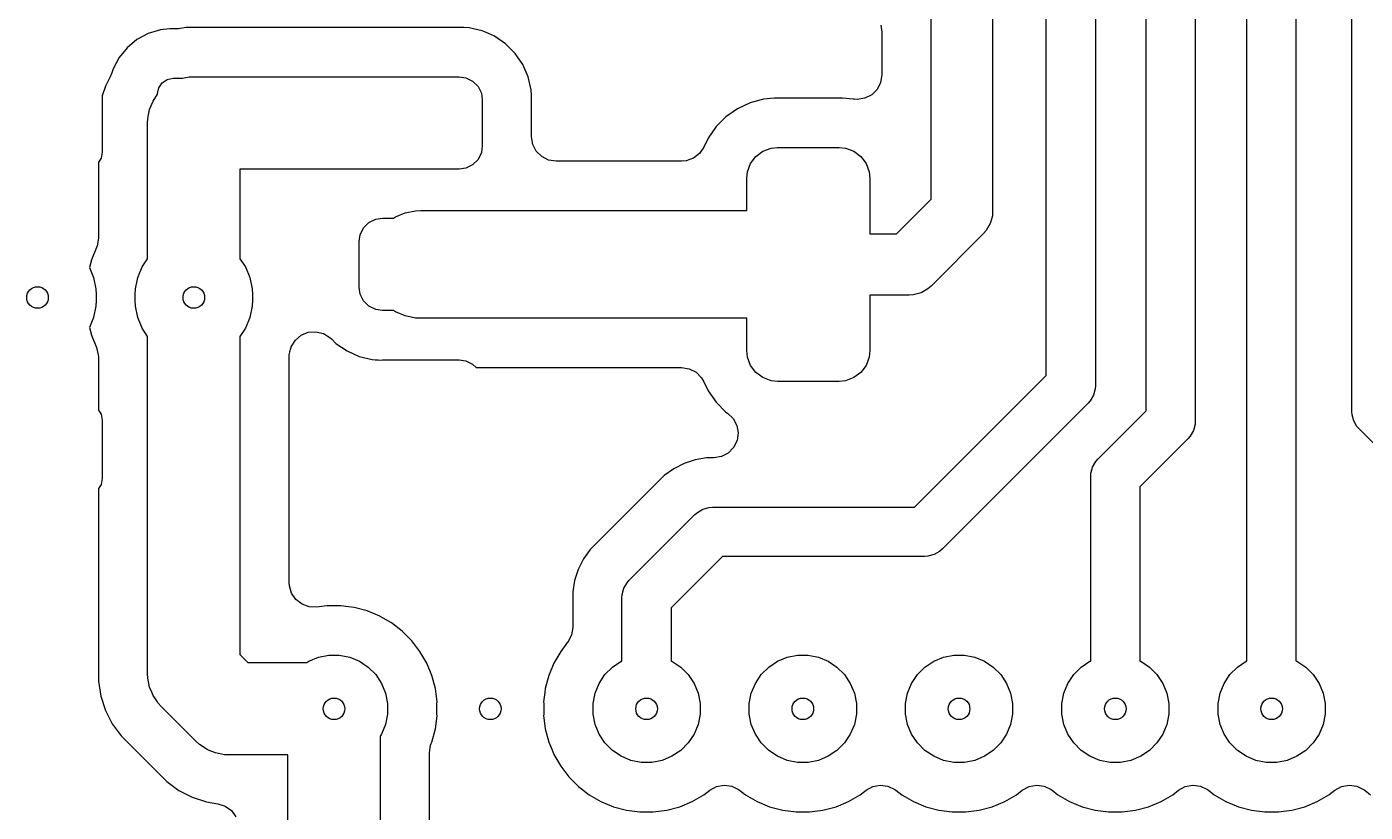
# Model space of a CAD drawing. Extents: x 139 to 278, y -178 to -21.
# Drawn here: x 185.63 to 207.39, y -75.43 to -62.67 of the extents above; entities that cross this region are included whole.
import ezdxf

# ---------------------------------------------------------------- set-up
doc = ezdxf.new("R2010")
doc.units = 0
doc.layers.add('BLACK', color=7, linetype='CONTINUOUS')

msp = doc.modelspace()

# ---------------------------------------------------------------- linework, layer by layer
at = {"layer": 'BLACK', "linetype": 'CONTINUOUS'}
for p, q in [((207.17, -68.925013), (207.17, -37.135686)), ((205.46, -72.980232), (205.46, -39.850025)), ((206.26, -39.90314), (206.26, -72.976085)), ((203.824993, -68.91432), (203.824993, -42.680006)), ((204.624993, -42.680006), (204.624993, -69.080006)), ((202.199993, -68.33932), (202.199993, -43.355006)), ((202.999993, -43.355006), (202.999993, -68.505006)), ((199.512313, -62.64765), (199.529493, -62.763468)), ((200.329993, -65.472899), (200.329993, -62.446322)), ((201.329993, -62.446322), (201.329993, -65.680006)), ((187.603537, -62.784775), (187.421047, -62.882318)), ((187.603539, -62.784774), (187.603537, -62.784774)), ((187.603537, -62.784774), (187.603537, -62.784775)), ((187.748935, -62.740669), (187.603539, -62.784774)), ((187.801558, -62.724706), (187.748935, -62.740669)), ((187.955885, -62.709506), (187.801558, -62.724706)), ((188.033725, -62.709506), (187.955885, -62.709506)), ((188.096144, -62.704593), (188.033725, -62.709506)), ((188.222962, -62.684506), (188.096144, -62.704593)), ((188.222966, -62.684506), (188.222962, -62.684506)), ((188.46702, -62.684506), (188.222966, -62.684506)), ((192.15702, -62.684506), (188.46702, -62.684506)), ((192.732545, -62.684506), (192.15702, -62.684506)), ((192.732553, -62.684506), (192.732545, -62.684506)), ((192.732568, -62.684507), (192.732553, -62.684506)), ((192.823087, -62.69079), (192.732568, -62.684507)), ((192.82309, -62.69079), (192.823087, -62.69079)), ((192.823092, -62.690791), (192.82309, -62.69079)), ((193.035157, -62.740668), (192.823092, -62.690791)), ((193.086794, -62.763468), (193.035157, -62.740668)), ((193.234443, -62.828661), (193.086794, -62.763468)), ((193.234447, -62.828663), (193.234443, -62.828661)), ((193.414175, -62.95178), (193.234447, -62.828663)), ((199.529493, -62.763468), (199.529493, -63.456348)), ((187.26108, -63.013599), (187.129811, -63.173552)), ((187.261086, -63.013593), (187.26108, -63.013599)), ((187.421039, -62.882324), (187.261086, -63.013593)), ((187.421047, -62.882318), (187.421039, -62.882324)), ((193.568219, -63.105824), (193.414175, -62.95178)), ((187.129805, -63.17356), (187.032262, -63.35605)), ((187.129811, -63.173552), (187.129805, -63.17356)), ((193.691336, -63.285552), (193.568219, -63.105824)), ((193.779331, -63.484842), (193.691336, -63.285552)), ((186.986178, -63.486559), (186.908089, -63.63982)), ((187.012483, -63.421248), (186.986178, -63.486559)), ((187.032259, -63.356057), (187.012483, -63.421248)), ((187.032262, -63.35605), (187.032259, -63.356057)), ((187.830716, -63.583229), (187.911822, -63.529036)), ((187.911822, -63.529036), (188.007493, -63.510006)), ((188.007493, -63.510006), (188.163953, -63.510006)), ((188.163953, -63.510006), (188.27148, -63.488617)), ((188.27148, -63.488617), (188.344993, -63.485006)), ((188.344993, -63.485006), (192.034993, -63.485006)), ((192.034993, -63.485006), (192.659993, -63.485006)), ((192.659993, -63.485006), (192.766994, -63.500596)), ((192.766994, -63.500596), (192.877897, -63.554813)), ((193.829208, -63.696907), (193.779331, -63.484842)), ((199.529493, -63.456348), (199.509965, -63.579646)), ((186.908089, -63.63982), (186.857493, -63.795536)), ((187.757493, -63.760006), (187.776523, -63.664335)), ((187.776523, -63.664335), (187.830716, -63.583229)), ((192.877897, -63.554813), (192.965186, -63.642102)), ((192.965186, -63.642102), (193.019403, -63.753005)), ((193.835493, -63.787454), (193.829208, -63.696907)), ((199.453291, -63.690874), (199.365019, -63.779146)), ((199.509965, -63.579646), (199.453291, -63.690874)), ((186.857493, -63.795536), (186.857493, -64.710006)), ((187.627288, -64.017292), (187.683552, -63.881458)), ((187.683552, -63.881458), (187.757493, -63.770797)), ((187.757493, -63.770797), (187.757493, -63.760006)), ((193.019403, -63.753005), (193.034993, -63.860006)), ((193.034993, -63.860006), (193.034993, -64.610006)), ((193.835493, -63.787467), (193.835493, -63.787454)), ((193.835493, -64.460506), (193.835493, -63.787467)), ((197.388496, -63.908266), (197.182261, -64.004436)), ((197.608296, -63.849372), (197.388496, -63.908266)), ((197.608299, -63.849371), (197.608296, -63.849372)), ((197.608301, -63.849371), (197.608299, -63.849371)), ((197.778209, -63.834506), (197.608301, -63.849371)), ((198.891777, -63.834506), (197.778209, -63.834506)), ((199.061685, -63.849371), (198.891777, -63.834506)), ((199.061688, -63.849372), (199.061685, -63.849371)), ((199.079039, -63.85089), (199.061688, -63.849372)), ((199.079042, -63.850848), (199.079039, -63.85089)), ((199.130493, -63.855348), (199.079042, -63.850848)), ((199.253791, -63.83582), (199.130493, -63.855348)), ((199.365019, -63.779146), (199.253791, -63.83582)), ((187.594993, -64.235006), (187.598604, -64.161493)), ((187.598604, -64.161493), (187.627288, -64.017292)), ((196.995858, -64.134955), (196.834942, -64.295871)), ((197.182256, -64.004439), (196.995858, -64.134955)), ((197.182261, -64.004436), (197.182256, -64.004439)), ((187.594993, -66.441261), (187.594993, -64.235006)), ((196.834942, -64.295871), (196.704426, -64.482269)), ((193.034993, -64.610006), (193.019403, -64.717007)), ((193.855021, -64.583804), (193.835493, -64.460506)), ((193.911695, -64.695032), (193.855021, -64.583804)), ((196.704423, -64.482274), (196.635942, -64.629132)), ((196.704426, -64.482269), (196.704423, -64.482274)), ((186.838463, -64.805677), (186.794493, -64.871483)), ((186.857493, -64.710006), (186.838463, -64.805677)), ((192.965186, -64.82791), (192.877897, -64.915199)), ((193.019403, -64.717007), (192.965186, -64.82791)), ((193.999967, -64.783304), (193.911695, -64.695032)), ((194.111195, -64.839978), (193.999967, -64.783304)), ((196.467763, -64.80948), (196.350457, -64.852176)), ((196.566135, -64.732625), (196.467763, -64.80948)), ((196.635942, -64.629132), (196.566135, -64.732625)), ((197.396154, -64.895382), (197.48144, -64.781453)), ((197.48144, -64.781453), (197.595369, -64.696167)), ((197.595369, -64.696167), (197.72871, -64.646433)), ((197.72871, -64.646433), (197.834993, -64.635006)), ((197.834993, -64.635006), (198.834993, -64.635006)), ((198.834993, -64.635006), (198.941276, -64.646433)), ((198.941276, -64.646433), (199.074617, -64.696167)), ((199.074617, -64.696167), (199.188546, -64.781453)), ((199.188546, -64.781453), (199.273832, -64.895382)), ((186.794493, -64.871483), (186.794493, -66.108067)), ((191.409993, -64.985006), (189.094993, -64.985006)), ((189.094993, -64.985006), (189.094993, -66.441261)), ((192.659993, -64.985006), (191.409993, -64.985006)), ((192.766994, -64.969416), (192.659993, -64.985006)), ((192.877897, -64.915199), (192.766994, -64.969416)), ((194.234493, -64.859506), (194.111195, -64.839978)), ((196.274326, -64.859506), (194.234493, -64.859506)), ((196.350457, -64.852176), (196.274326, -64.859506)), ((197.334993, -65.135006), (197.34642, -65.028723)), ((197.34642, -65.028723), (197.396154, -64.895382)), ((199.273832, -64.895382), (199.323566, -65.028723)), ((199.323566, -65.028723), (199.334993, -65.135006)), ((197.334993, -65.660006), (197.334993, -65.135006)), ((199.334993, -65.135006), (199.334993, -66.035006)), ((199.767887, -66.035006), (200.329993, -65.472899)), ((191.622521, -65.763325), (191.780994, -65.697683)), ((191.780994, -65.697683), (191.949228, -65.664219)), ((191.949228, -65.664219), (192.034993, -65.660006)), ((192.034993, -65.660006), (197.334993, -65.660006)), ((201.329993, -65.680006), (201.325716, -65.745253)), ((191.1048, -65.942102), (191.192089, -65.854813)), ((191.192089, -65.854813), (191.302992, -65.800596)), ((191.302992, -65.800596), (191.409993, -65.785006)), ((191.409993, -65.785006), (191.590073, -65.785006)), ((191.590073, -65.785006), (191.622521, -65.763325)), ((201.291933, -65.871348), (201.22667, -65.984387)), ((201.315068, -65.785006), (201.291933, -65.871348)), ((201.325716, -65.745269), (201.315068, -65.785006)), ((201.325716, -65.745253), (201.325716, -65.745269)), ((186.794493, -66.108067), (186.774965, -66.231365)), ((191.034993, -66.160006), (191.050583, -66.053005)), ((191.050583, -66.053005), (191.1048, -65.942102)), ((199.334993, -66.035006), (199.767887, -66.035006)), ((201.183547, -66.033559), (200.328546, -66.888559)), ((201.226662, -65.984394), (201.183547, -66.033559)), ((201.22667, -65.984387), (201.226662, -65.984394)), ((186.764121, -66.260757), (186.681465, -66.460306)), ((186.774965, -66.231365), (186.764121, -66.260757)), ((191.034993, -66.910006), (191.034993, -66.160006)), ((186.681465, -66.460306), (186.648327, -66.583977)), ((187.433507, -66.74851), (187.504963, -66.576001)), ((187.504963, -66.576001), (187.594993, -66.441261)), ((189.094993, -66.441261), (189.185023, -66.576001)), ((189.185023, -66.576001), (189.256479, -66.74851)), ((186.648327, -66.583977), (186.716479, -66.74851)), ((186.716479, -66.74851), (186.752906, -66.931645)), ((187.39708, -66.931645), (187.433507, -66.74851)), ((189.256479, -66.74851), (189.292906, -66.931645)), ((186.752906, -66.931645), (186.757493, -67.025006)), ((187.392493, -67.025006), (187.39708, -66.931645)), ((189.292906, -66.931645), (189.297493, -67.025006)), ((191.050583, -67.017007), (191.034993, -66.910006)), ((200.166335, -66.996946), (200.040256, -67.030729)), ((200.279374, -66.931683), (200.166335, -66.996946)), ((200.279389, -66.931667), (200.279374, -66.931683)), ((200.328546, -66.888559), (200.279389, -66.931667)), ((186.752906, -67.213367), (186.716479, -67.396502)), ((186.757493, -67.120006), (186.752906, -67.213367)), ((186.757493, -67.025006), (186.757493, -67.120006)), ((187.392493, -67.120006), (187.392493, -67.025006)), ((187.39708, -67.213367), (187.392493, -67.120006)), ((187.433507, -67.396502), (187.39708, -67.213367)), ((189.292906, -67.213367), (189.256479, -67.396502)), ((189.297493, -67.120006), (189.292906, -67.213367)), ((189.297493, -67.025006), (189.297493, -67.120006)), ((191.1048, -67.12791), (191.050583, -67.017007)), ((191.192089, -67.215199), (191.1048, -67.12791)), ((191.302992, -67.269416), (191.192089, -67.215199)), ((199.974993, -67.035006), (199.334993, -67.035006)), ((199.334993, -67.035006), (199.334993, -67.935006)), ((200.040241, -67.030729), (199.974993, -67.035006)), ((200.040256, -67.030729), (200.040241, -67.030729)), ((186.716479, -67.396502), (186.648327, -67.561033)), ((187.504963, -67.569011), (187.433507, -67.396502)), ((189.256479, -67.396502), (189.185023, -67.569011)), ((191.409993, -67.285006), (191.302992, -67.269416)), ((191.590073, -67.285006), (191.409993, -67.285006)), ((191.622521, -67.306687), (191.590073, -67.285006)), ((191.780994, -67.372329), (191.622521, -67.306687)), ((191.949228, -67.405793), (191.780994, -67.372329)), ((192.034993, -67.410006), (191.949228, -67.405793)), ((197.334993, -67.410006), (192.034993, -67.410006)), ((197.334993, -67.935006), (197.334993, -67.410006)), ((186.648327, -67.561033), (186.681465, -67.684705)), ((187.594993, -67.70375), (187.504963, -67.569011)), ((189.185023, -67.569011), (189.094993, -67.70375)), ((190.090627, -67.685599), (190.205958, -67.637826)), ((190.205958, -67.637826), (190.330408, -67.62803)), ((190.330408, -67.62803), (190.451794, -67.65717)), ((190.451794, -67.65717), (190.558234, -67.722395)), ((186.681465, -67.684705), (186.681465, -67.684706)), ((186.681465, -67.684706), (186.76412, -67.88425)), ((187.594993, -69.540006), (187.594993, -67.70375)), ((189.094993, -67.70375), (189.094993, -69.540006)), ((189.925858, -67.884268), (189.93048, -67.87311)), ((189.93048, -67.87311), (189.995703, -67.766674)), ((189.995703, -67.766674), (190.090627, -67.685599)), ((190.558234, -67.722395), (190.58123, -67.743651)), ((190.58123, -67.743651), (190.655811, -67.818232)), ((190.655811, -67.818232), (190.835539, -67.941349)), ((186.76412, -67.88425), (186.793263, -68.005636)), ((186.793263, -68.005636), (186.794493, -68.036942)), ((186.794493, -68.036942), (186.794493, -68.903528)), ((189.895493, -68.036942), (189.89796, -68.021362)), ((189.895493, -71.706117), (189.895493, -68.036942)), ((189.896723, -68.005642), (189.907677, -67.960008)), ((189.89796, -68.021362), (189.896723, -68.005642)), ((189.907677, -67.960008), (189.915021, -67.913644)), ((189.915021, -67.913644), (189.925858, -67.884268)), ((190.835539, -67.941349), (191.034829, -68.029344)), ((191.034829, -68.029344), (191.246894, -68.079221)), ((191.246894, -68.079221), (191.290803, -68.082268)), ((191.290803, -68.082268), (191.344337, -68.085985)), ((191.344337, -68.085985), (191.344234, -68.087461)), ((191.344234, -68.087461), (191.365212, -68.09153)), ((191.365212, -68.09153), (191.409993, -68.085006)), ((191.409993, -68.085006), (192.659993, -68.085006)), ((192.659993, -68.085006), (192.766994, -68.100596)), ((197.34642, -68.041289), (197.334993, -67.935006)), ((197.396154, -68.17463), (197.34642, -68.041289)), ((199.323566, -68.041289), (199.273832, -68.17463)), ((199.334993, -67.935006), (199.323566, -68.041289)), ((192.766994, -68.100596), (192.877897, -68.154813)), ((192.877897, -68.154813), (192.93359, -68.210506)), ((192.93359, -68.210506), (196.274326, -68.210506)), ((196.274326, -68.210506), (196.397624, -68.230034)), ((196.397624, -68.230034), (196.508852, -68.286708)), ((196.508852, -68.286708), (196.597124, -68.37498)), ((197.48144, -68.288559), (197.396154, -68.17463)), ((197.595369, -68.373845), (197.48144, -68.288559)), ((199.188546, -68.288559), (199.074617, -68.373845)), ((199.273832, -68.17463), (199.188546, -68.288559)), ((196.597124, -68.37498), (196.635942, -68.44088)), ((196.635942, -68.44088), (196.704423, -68.587737)), ((197.72871, -68.423579), (197.595369, -68.373845)), ((197.834993, -68.435006), (197.72871, -68.423579)), ((198.834993, -68.435006), (197.834993, -68.435006)), ((198.941276, -68.423579), (198.834993, -68.435006)), ((199.074617, -68.373845), (198.941276, -68.423579)), ((200.059307, -70.480006), (202.199993, -68.33932)), ((202.999993, -68.505006), (202.996571, -68.557216)), ((196.704423, -68.587737), (196.704426, -68.587742)), ((196.704426, -68.587742), (196.833925, -68.772688)), ((202.917334, -68.748511), (202.882836, -68.787849)), ((202.969545, -68.65808), (202.917334, -68.748511)), ((202.996571, -68.557216), (202.969545, -68.65808)), ((186.794493, -68.903528), (186.838463, -68.969335)), ((186.838463, -68.969335), (186.857493, -69.065006)), ((196.833925, -68.772688), (196.834946, -68.774145)), ((196.834946, -68.774145), (196.995854, -68.935053)), ((196.995854, -68.935053), (196.99586, -68.935057)), ((196.99586, -68.935057), (197.022432, -68.953663)), ((197.022432, -68.953663), (197.112232, -69.040379)), ((202.882836, -68.787849), (200.507836, -71.162849)), ((203.042163, -69.69715), (203.824993, -68.91432)), ((207.173422, -68.977223), (207.17, -68.925013)), ((186.857493, -69.065006), (186.857493, -70.015006)), ((197.112232, -69.040379), (197.170839, -69.150601)), ((197.170839, -69.150601), (197.192517, -69.273539)), ((204.621571, -69.132216), (204.594545, -69.23308)), ((204.624993, -69.080006), (204.621571, -69.132216)), ((207.200448, -69.078087), (207.173422, -68.977223)), ((207.252659, -69.168518), (207.200448, -69.078087)), ((207.287157, -69.207856), (207.252659, -69.168518)), ((197.175145, -69.397159), (197.120421, -69.50936)), ((197.192517, -69.273539), (197.175145, -69.397159)), ((204.507836, -69.362849), (203.725006, -70.145679)), ((204.542334, -69.323511), (204.507836, -69.362849)), ((204.594545, -69.23308), (204.542334, -69.323511)), ((208.005006, -69.925705), (207.287157, -69.207856)), ((187.594993, -73.185006), (187.594993, -69.540006)), ((189.094993, -69.540006), (189.094993, -72.874346)), ((197.033705, -69.59916), (196.923483, -69.657767)), ((197.120421, -69.50936), (197.033705, -69.59916)), ((196.314162, -69.767458), (196.145791, -69.853247)), ((196.493869, -69.709067), (196.314162, -69.767458)), ((196.493875, -69.709066), (196.493869, -69.709067)), ((196.680511, -69.679506), (196.493875, -69.709066)), ((196.793578, -69.679506), (196.680511, -69.679506)), ((196.800545, -69.679445), (196.793578, -69.679506)), ((196.923483, -69.657767), (196.800545, -69.679445)), ((202.933234, -69.909847), (202.955454, -69.826919)), ((202.955454, -69.826919), (203.007665, -69.736488)), ((203.007665, -69.736488), (203.042163, -69.69715)), ((186.857493, -70.015006), (186.838463, -70.110677)), ((195.992915, -69.964319), (194.789318, -71.167915)), ((195.992923, -69.964312), (195.992915, -69.964319)), ((196.145791, -69.853247), (195.992923, -69.964312)), ((202.925006, -69.979993), (202.928428, -69.927783)), ((202.925006, -72.978158), (202.925006, -69.979993)), ((202.928428, -69.927783), (202.933234, -69.909847)), ((186.838463, -70.110677), (186.794493, -70.176483)), ((186.794493, -70.176483), (186.794493, -73.307039)), ((203.725006, -70.145679), (203.725006, -72.978158)), ((196.621919, -70.510454), (196.722783, -70.483428)), ((196.722783, -70.483428), (196.774993, -70.480006)), ((196.774993, -70.480006), (200.059307, -70.480006)), ((195.422163, -71.66715), (196.49215, -70.597163)), ((196.49215, -70.597163), (196.531488, -70.562665)), ((196.531488, -70.562665), (196.621919, -70.510454)), ((194.678244, -71.320797), (194.592458, -71.489162)), ((194.678247, -71.320792), (194.678244, -71.320797)), ((194.709165, -71.278237), (194.678247, -71.320792)), ((194.789318, -71.167915), (194.709164, -71.278236)), ((194.709164, -71.278236), (194.709165, -71.278237)), ((196.940679, -71.280006), (196.105006, -72.115679)), ((200.224993, -71.280006), (196.940679, -71.280006)), ((200.277203, -71.276584), (200.224993, -71.280006)), ((200.378067, -71.249558), (200.277203, -71.276584)), ((200.468498, -71.197347), (200.378067, -71.249558)), ((200.507836, -71.162849), (200.468498, -71.197347)), ((194.592458, -71.489162), (194.534067, -71.668869)), ((189.898906, -71.758193), (189.895493, -71.706117)), ((189.93436, -71.877888), (189.898906, -71.758193)), ((194.534067, -71.668869), (194.504506, -71.855514)), ((195.308428, -71.897783), (195.335454, -71.79692)), ((195.335454, -71.796919), (195.387665, -71.706488)), ((195.335454, -71.79692), (195.335454, -71.796919)), ((195.387665, -71.706488), (195.422163, -71.66715)), ((190.005066, -71.980768), (189.93436, -71.877888)), ((190.104104, -72.056763), (190.005066, -71.980768)), ((194.504506, -71.855514), (194.504506, -72.431777)), ((195.305006, -71.949993), (195.308428, -71.897783)), ((195.305006, -72.978158), (195.305006, -71.949993)), ((190.221778, -72.098435), (190.104104, -72.056763)), ((190.346569, -72.101704), (190.221778, -72.098435)), ((190.464414, -72.08619), (190.346569, -72.101704)), ((190.515188, -72.079506), (190.464414, -72.08619)), ((190.734824, -72.079506), (190.515188, -72.079506)), ((190.861484, -72.09618), (190.734824, -72.079506)), ((190.952577, -72.108173), (190.861484, -72.09618)), ((191.164734, -72.16502), (190.952577, -72.108173)), ((191.367653, -72.249072), (191.164734, -72.16502)), ((196.105006, -72.115679), (196.105006, -72.978158)), ((191.375338, -72.253509), (191.367653, -72.249072)), ((191.557861, -72.35889), (191.375338, -72.253509)), ((191.73211, -72.492596), (191.557861, -72.35889)), ((194.504506, -72.431777), (194.484978, -72.555075)), ((191.887416, -72.647902), (191.73211, -72.492596)), ((192.021122, -72.822151), (191.887416, -72.647902)), ((194.428304, -72.666303), (194.422054, -72.674673)), ((194.484978, -72.555075), (194.428304, -72.666303)), ((189.094993, -72.874346), (189.225653, -73.005006)), ((190.371007, -72.917683), (190.539241, -72.884219)), ((190.539241, -72.884219), (190.710771, -72.884219)), ((190.710771, -72.884219), (190.879005, -72.917683)), ((192.130941, -73.012361), (192.021122, -72.822151)), ((194.30889, -72.822151), (194.26248, -72.902533)), ((194.308892, -72.822148), (194.30889, -72.822151)), ((194.308894, -72.822145), (194.308892, -72.822148)), ((194.422054, -72.674673), (194.308894, -72.822145)), ((197.991007, -72.917683), (198.159241, -72.884219)), ((198.159241, -72.884219), (198.330771, -72.884219)), ((198.330771, -72.884219), (198.499005, -72.917683)), ((200.531007, -72.917683), (200.699241, -72.884219)), ((200.699241, -72.884219), (200.870771, -72.884219)), ((200.870771, -72.884219), (201.039005, -72.917683)), ((189.225653, -73.005006), (190.180086, -73.005006)), ((190.180086, -73.005006), (190.212534, -72.983325)), ((190.212534, -72.983325), (190.371007, -72.917683)), ((190.879005, -72.917683), (191.037478, -72.983325)), ((191.037478, -72.983325), (191.1801, -73.078622)), ((191.1801, -73.078622), (191.30139, -73.199912)), ((192.214992, -73.215279), (192.130941, -73.012361)), ((194.199072, -73.012358), (194.11502, -73.215277)), ((194.26248, -72.902533), (194.199072, -73.012358)), ((195.028622, -73.199912), (195.149912, -73.078622)), ((195.149912, -73.078622), (195.292534, -72.983325)), ((195.292534, -72.983325), (195.305006, -72.978158)), ((196.105006, -72.978158), (196.117478, -72.983325)), ((196.117478, -72.983325), (196.2601, -73.078622)), ((196.2601, -73.078622), (196.38139, -73.199912)), ((197.568622, -73.199912), (197.689912, -73.078622)), ((197.689912, -73.078622), (197.832534, -72.983325)), ((197.832534, -72.983325), (197.991007, -72.917683)), ((198.499005, -72.917683), (198.657478, -72.983325)), ((198.657478, -72.983325), (198.8001, -73.078622)), ((198.8001, -73.078622), (198.92139, -73.199912)), ((200.108622, -73.199912), (200.229912, -73.078622)), ((200.229912, -73.078622), (200.372534, -72.983325)), ((200.372534, -72.983325), (200.531007, -72.917683)), ((201.039005, -72.917683), (201.197478, -72.983325)), ((201.197478, -72.983325), (201.3401, -73.078622)), ((201.3401, -73.078622), (201.46139, -73.199912)), ((202.648622, -73.199912), (202.769912, -73.078622)), ((202.769912, -73.078622), (202.912534, -72.983325)), ((202.912534, -72.983325), (202.925006, -72.978158)), ((203.725006, -72.978158), (203.737478, -72.983325)), ((203.737478, -72.983325), (203.8801, -73.078622)), ((203.8801, -73.078622), (204.00139, -73.199912)), ((205.188622, -73.199912), (205.309912, -73.078622)), ((205.309912, -73.078622), (205.452534, -72.983325)), ((205.452534, -72.983325), (205.46, -72.980232)), ((206.26, -72.976085), (206.277478, -72.983325)), ((206.277478, -72.983325), (206.4201, -73.078622)), ((206.4201, -73.078622), (206.54139, -73.199912)), ((186.794493, -73.307039), (186.832671, -73.548081)), ((187.598604, -73.258519), (187.594993, -73.185006)), ((187.627287, -73.402719), (187.598604, -73.258519)), ((191.30139, -73.199912), (191.396687, -73.342534)), ((192.271838, -73.427431), (192.214992, -73.215279)), ((194.11502, -73.215277), (194.058173, -73.427434)), ((194.933325, -73.342534), (195.028622, -73.199912)), ((196.38139, -73.199912), (196.476687, -73.342534)), ((197.473325, -73.342534), (197.568622, -73.199912)), ((198.92139, -73.199912), (199.016687, -73.342534)), ((200.013325, -73.342534), (200.108622, -73.199912)), ((201.46139, -73.199912), (201.556687, -73.342534)), ((202.553325, -73.342534), (202.648622, -73.199912)), ((204.00139, -73.199912), (204.096687, -73.342534)), ((205.093325, -73.342534), (205.188622, -73.199912)), ((206.54139, -73.199912), (206.636687, -73.342534)), ((187.660246, -73.482289), (187.627287, -73.402719)), ((187.683552, -73.538554), (187.660246, -73.482289)), ((191.396687, -73.342534), (191.462329, -73.501007)), ((191.462329, -73.501007), (191.495793, -73.669241)), ((192.299907, -73.640642), (192.271838, -73.427431)), ((194.050029, -73.4893), (194.030104, -73.640642)), ((194.058173, -73.427434), (194.050029, -73.4893)), ((194.834219, -73.669241), (194.867683, -73.501007)), ((194.867683, -73.501007), (194.933325, -73.342534)), ((196.476687, -73.342534), (196.542329, -73.501007)), ((196.542329, -73.501007), (196.575793, -73.669241)), ((197.374219, -73.669241), (197.407683, -73.501007)), ((197.407683, -73.501007), (197.473325, -73.342534)), ((199.016687, -73.342534), (199.082329, -73.501007)), ((199.082329, -73.501007), (199.115793, -73.669241)), ((199.914219, -73.669241), (199.947683, -73.501007)), ((199.947683, -73.501007), (200.013325, -73.342534)), ((201.556687, -73.342534), (201.622329, -73.501007)), ((201.622329, -73.501007), (201.655793, -73.669241)), ((202.454219, -73.669241), (202.487683, -73.501007)), ((202.487683, -73.501007), (202.553325, -73.342534)), ((204.096687, -73.342534), (204.162329, -73.501007)), ((204.162329, -73.501007), (204.195793, -73.669241)), ((204.994219, -73.669241), (205.027683, -73.501007)), ((205.027683, -73.501007), (205.093325, -73.342534)), ((206.636687, -73.342534), (206.702329, -73.501007)), ((206.702329, -73.501007), (206.735793, -73.669241)), ((186.832671, -73.548081), (186.908089, -73.780191)), ((187.752463, -73.641686), (187.683552, -73.538554)), ((187.765235, -73.660801), (187.752463, -73.641686)), ((187.814663, -73.715336), (187.765235, -73.660801)), ((188.384663, -74.285336), (187.814663, -73.715336)), ((191.495793, -73.669241), (191.495793, -73.840771)), ((192.294219, -73.669241), (192.299907, -73.640642)), ((192.294219, -73.840771), (192.294219, -73.669241)), ((194.030104, -73.640642), (194.035793, -73.669241)), ((194.035793, -73.669241), (194.035793, -73.840771)), ((194.834219, -73.840771), (194.834219, -73.669241)), ((196.575793, -73.669241), (196.575793, -73.840771)), ((197.374219, -73.840771), (197.374219, -73.669241)), ((199.115793, -73.669241), (199.115793, -73.840771)), ((199.914219, -73.840771), (199.914219, -73.669241)), ((201.655793, -73.669241), (201.655793, -73.840771)), ((202.454219, -73.840771), (202.454219, -73.669241)), ((204.195793, -73.669241), (204.195793, -73.840771)), ((204.994219, -73.840771), (204.994219, -73.669241)), ((206.735793, -73.669241), (206.735793, -73.840771)), ((186.908089, -73.780191), (187.018889, -73.997649)), ((191.495793, -73.840771), (191.462329, -74.009005)), ((192.271838, -74.082581), (192.299907, -73.869369)), ((192.299907, -73.869369), (192.294219, -73.840771)), ((194.035793, -73.840771), (194.030104, -73.869369)), ((194.030104, -73.869369), (194.034291, -73.901168)), ((194.034291, -73.901168), (194.058173, -74.082577)), ((194.867683, -74.009005), (194.834219, -73.840771)), ((196.575793, -73.840771), (196.542329, -74.009005)), ((197.407683, -74.009005), (197.374219, -73.840771)), ((199.115793, -73.840771), (199.082329, -74.009005)), ((199.947683, -74.009005), (199.914219, -73.840771)), ((201.655793, -73.840771), (201.622329, -74.009005)), ((202.487683, -74.009005), (202.454219, -73.840771)), ((204.195793, -73.840771), (204.162329, -74.009005)), ((205.027683, -74.009005), (204.994219, -73.840771)), ((206.735793, -73.840771), (206.702329, -74.009005)), ((187.018889, -73.997649), (187.162328, -74.195077)), ((191.396687, -74.167478), (191.375006, -74.199925)), ((191.462329, -74.009005), (191.396687, -74.167478)), ((192.214992, -74.294733), (192.271838, -74.082581)), ((194.058173, -74.082577), (194.11502, -74.294734)), ((194.933325, -74.167478), (194.867683, -74.009005)), ((195.028622, -74.3101), (194.933325, -74.167478)), ((196.476687, -74.167478), (196.38139, -74.3101)), ((196.542329, -74.009005), (196.476687, -74.167478)), ((197.473325, -74.167478), (197.407683, -74.009005)), ((197.568622, -74.3101), (197.473325, -74.167478)), ((199.016687, -74.167478), (198.92139, -74.3101)), ((199.082329, -74.009005), (199.016687, -74.167478)), ((200.013325, -74.167478), (199.947683, -74.009005)), ((200.108622, -74.3101), (200.013325, -74.167478)), ((201.556687, -74.167478), (201.46139, -74.3101)), ((201.622329, -74.009005), (201.556687, -74.167478)), ((202.553325, -74.167478), (202.487683, -74.009005)), ((202.648622, -74.3101), (202.553325, -74.167478)), ((204.096687, -74.167478), (204.00139, -74.3101)), ((204.162329, -74.009005), (204.096687, -74.167478)), ((205.093325, -74.167478), (205.027683, -74.009005)), ((205.188622, -74.3101), (205.093325, -74.167478)), ((206.636687, -74.167478), (206.54139, -74.3101)), ((206.702329, -74.009005), (206.636687, -74.167478)), ((187.162328, -74.195077), (187.162338, -74.195089)), ((187.162338, -74.195089), (187.732337, -74.765089)), ((188.439198, -74.334764), (188.384663, -74.285336)), ((188.561445, -74.416447), (188.439198, -74.334764)), ((191.375006, -74.199925), (191.375006, -77.064359)), ((192.175506, -74.469427), (192.195034, -74.346129)), ((192.195034, -74.346129), (192.205879, -74.316733)), ((192.205879, -74.316733), (192.210417, -74.305777)), ((192.210417, -74.305777), (192.214992, -74.294733)), ((194.11502, -74.294734), (194.163086, -74.410775)), ((195.149912, -74.43139), (195.028622, -74.3101)), ((196.38139, -74.3101), (196.2601, -74.43139)), ((197.689912, -74.43139), (197.568622, -74.3101)), ((198.92139, -74.3101), (198.8001, -74.43139)), ((200.229912, -74.43139), (200.108622, -74.3101)), ((201.46139, -74.3101), (201.3401, -74.43139)), ((202.769912, -74.43139), (202.648622, -74.3101)), ((204.00139, -74.3101), (203.8801, -74.43139)), ((205.309912, -74.43139), (205.188622, -74.3101)), ((206.54139, -74.3101), (206.4201, -74.43139)), ((188.597521, -74.43139), (188.561445, -74.416447)), ((188.69728, -74.472712), (188.597521, -74.43139)), ((188.84148, -74.501395), (188.69728, -74.472712)), ((188.914993, -74.505006), (188.84148, -74.501395)), ((189.875006, -74.505006), (188.914993, -74.505006)), ((189.875006, -77.375019), (189.875006, -74.505006)), ((192.175506, -76.567509), (192.175506, -74.469427)), ((194.163086, -74.410775), (194.199071, -74.497651)), ((194.199071, -74.497651), (194.30889, -74.687861)), ((195.292534, -74.526687), (195.149912, -74.43139)), ((195.451007, -74.592329), (195.292534, -74.526687)), ((195.619241, -74.625793), (195.451007, -74.592329)), ((195.790771, -74.625793), (195.619241, -74.625793)), ((195.959005, -74.592329), (195.790771, -74.625793)), ((196.117478, -74.526687), (195.959005, -74.592329)), ((196.2601, -74.43139), (196.117478, -74.526687)), ((197.832534, -74.526687), (197.689912, -74.43139)), ((197.991007, -74.592329), (197.832534, -74.526687)), ((198.159241, -74.625793), (197.991007, -74.592329)), ((198.330771, -74.625793), (198.159241, -74.625793)), ((198.499005, -74.592329), (198.330771, -74.625793)), ((198.657478, -74.526687), (198.499005, -74.592329)), ((198.8001, -74.43139), (198.657478, -74.526687)), ((200.372534, -74.526687), (200.229912, -74.43139)), ((200.531007, -74.592329), (200.372534, -74.526687)), ((200.699241, -74.625793), (200.531007, -74.592329)), ((200.870771, -74.625793), (200.699241, -74.625793)), ((201.039005, -74.592329), (200.870771, -74.625793)), ((201.197478, -74.526687), (201.039005, -74.592329)), ((201.3401, -74.43139), (201.197478, -74.526687)), ((202.912534, -74.526687), (202.769912, -74.43139)), ((203.071007, -74.592329), (202.912534, -74.526687)), ((203.239241, -74.625793), (203.071007, -74.592329)), ((203.410771, -74.625793), (203.239241, -74.625793)), ((203.579005, -74.592329), (203.410771, -74.625793)), ((203.737478, -74.526687), (203.579005, -74.592329)), ((203.8801, -74.43139), (203.737478, -74.526687)), ((205.452534, -74.526687), (205.309912, -74.43139)), ((205.611007, -74.592329), (205.452534, -74.526687)), ((205.779241, -74.625793), (205.611007, -74.592329)), ((205.950771, -74.625793), (205.779241, -74.625793)), ((206.119005, -74.592329), (205.950771, -74.625793)), ((206.277478, -74.526687), (206.119005, -74.592329)), ((206.4201, -74.43139), (206.277478, -74.526687)), ((187.732337, -74.765089), (187.904909, -74.93766)), ((194.30889, -74.687861), (194.442596, -74.86211)), ((187.904909, -74.93766), (187.904921, -74.93767)), ((187.904921, -74.93767), (188.102349, -75.081109)), ((194.442596, -74.86211), (194.597902, -75.017416)), ((194.597902, -75.017416), (194.772151, -75.151122)), ((196.73211, -75.078801), (196.841817, -75.019236)), ((196.841817, -75.019236), (196.964561, -74.996487)), ((196.964561, -74.996487), (197.088328, -75.012781)), ((197.088328, -75.012781), (197.201002, -75.066523)), ((199.27211, -75.078801), (199.381817, -75.019236)), ((199.381817, -75.019236), (199.504561, -74.996487)), ((199.504561, -74.996487), (199.628328, -75.012781)), ((199.628328, -75.012781), (199.741002, -75.066523)), ((201.81211, -75.078801), (201.921817, -75.019236)), ((201.921817, -75.019236), (202.044561, -74.996487)), ((202.044561, -74.996487), (202.168328, -75.012781)), ((202.168328, -75.012781), (202.281002, -75.066523)), ((204.35211, -75.078801), (204.461817, -75.019236)), ((204.461817, -75.019236), (204.584561, -74.996487)), ((204.584561, -74.996487), (204.708328, -75.012781)), ((204.708328, -75.012781), (204.821002, -75.066523)), ((206.89211, -75.078801), (207.001817, -75.019236)), ((207.001817, -75.019236), (207.124561, -74.996487)), ((207.124561, -74.996487), (207.248328, -75.012781)), ((207.248328, -75.012781), (207.361002, -75.066523)), ((188.102349, -75.081109), (188.102351, -75.08111)), ((188.102351, -75.08111), (188.102354, -75.081112)), ((188.102354, -75.081112), (188.319808, -75.19191)), ((188.319808, -75.19191), (188.551917, -75.267327)), ((188.551917, -75.267327), (188.737928, -75.296788)), ((194.772151, -75.151122), (194.962361, -75.260941)), ((194.962361, -75.260941), (195.165279, -75.344992)), ((196.244733, -75.344992), (196.447651, -75.260941)), ((196.447651, -75.260941), (196.637861, -75.151122)), ((196.637861, -75.151122), (196.73211, -75.078801)), ((197.201002, -75.066523), (197.217897, -75.078798)), ((197.217897, -75.078798), (197.312151, -75.151122)), ((197.312151, -75.151122), (197.502361, -75.260941)), ((197.502361, -75.260941), (197.705279, -75.344992)), ((198.784733, -75.344992), (198.987651, -75.260941)), ((198.987651, -75.260941), (199.177861, -75.151122)), ((199.177861, -75.151122), (199.27211, -75.078801)), ((199.741002, -75.066523), (199.757897, -75.078798)), ((199.757897, -75.078798), (199.852151, -75.151122)), ((199.852151, -75.151122), (200.042361, -75.260941)), ((200.042361, -75.260941), (200.245279, -75.344992)), ((201.324733, -75.344992), (201.527651, -75.260941)), ((201.527651, -75.260941), (201.717861, -75.151122)), ((201.717861, -75.151122), (201.81211, -75.078801)), ((202.281002, -75.066523), (202.297897, -75.078798)), ((202.297897, -75.078798), (202.392151, -75.151122)), ((202.392151, -75.151122), (202.582361, -75.260941)), ((202.582361, -75.260941), (202.785279, -75.344992)), ((203.864733, -75.344992), (204.067651, -75.260941)), ((204.067651, -75.260941), (204.257861, -75.151122)), ((204.257861, -75.151122), (204.35211, -75.078801)), ((204.821002, -75.066523), (204.837897, -75.078798)), ((204.837897, -75.078798), (204.932151, -75.151122)), ((204.932151, -75.151122), (205.122361, -75.260941)), ((205.122361, -75.260941), (205.325279, -75.344992)), ((206.404733, -75.344992), (206.607651, -75.260941)), ((206.607651, -75.260941), (206.797861, -75.151122)), ((206.797861, -75.151122), (206.89211, -75.078801)), ((207.361002, -75.066523), (207.377897, -75.078798)), ((207.377897, -75.078798), (207.472151, -75.151122)), ((188.737928, -75.296788), (188.856648, -75.335363)), ((188.856648, -75.335363), (188.957642, -75.408739)), ((188.957642, -75.408739), (189.031018, -75.509733)), ((195.165279, -75.344992), (195.377431, -75.401838)), ((195.377431, -75.401838), (195.595188, -75.430506)), ((195.595188, -75.430506), (195.595193, -75.430506)), ((195.595193, -75.430506), (195.814819, -75.430506)), ((195.814819, -75.430506), (195.814824, -75.430506)), ((195.814824, -75.430506), (196.032581, -75.401838)), ((196.032581, -75.401838), (196.244733, -75.344992)), ((197.705279, -75.344992), (197.917431, -75.401838)), ((197.917431, -75.401838), (198.135188, -75.430506)), ((198.135188, -75.430506), (198.135193, -75.430506)), ((198.135193, -75.430506), (198.354819, -75.430506)), ((198.354819, -75.430506), (198.354824, -75.430506)), ((198.354824, -75.430506), (198.572581, -75.401838)), ((198.572581, -75.401838), (198.784733, -75.344992)), ((200.245279, -75.344992), (200.457431, -75.401838)), ((200.457431, -75.401838), (200.675188, -75.430506)), ((200.675188, -75.430506), (200.675193, -75.430506)), ((200.675193, -75.430506), (200.894819, -75.430506)), ((200.894819, -75.430506), (200.894824, -75.430506)), ((200.894824, -75.430506), (201.112581, -75.401838)), ((201.112581, -75.401838), (201.324733, -75.344992)), ((202.785279, -75.344992), (202.997431, -75.401838)), ((202.997431, -75.401838), (203.215188, -75.430506)), ((203.215188, -75.430506), (203.215193, -75.430506)), ((203.215193, -75.430506), (203.434819, -75.430506)), ((203.434819, -75.430506), (203.434824, -75.430506)), ((203.434824, -75.430506), (203.652581, -75.401838)), ((203.652581, -75.401838), (203.864733, -75.344992)), ((205.325279, -75.344992), (205.537431, -75.401838)), ((205.537431, -75.401838), (205.755188, -75.430506)), ((205.755188, -75.430506), (205.755193, -75.430506)), ((205.755193, -75.430506), (205.974819, -75.430506)), ((205.974819, -75.430506), (205.974824, -75.430506)), ((205.974824, -75.430506), (206.192581, -75.401838)), ((206.192581, -75.401838), (206.404733, -75.344992))]:
    msp.add_line(p, q, dxfattribs=at)
at = {"layer": 'BLACK'}
for centre in [(185.804993, -67.072506), (185.804993, -67.072506), (188.344993, -67.072506), (188.344993, -67.072506), (190.625006, -73.755006), (190.625006, -73.755006), (193.165006, -73.755006), (193.165006, -73.755006), (195.705006, -73.755006), (195.705006, -73.755006), (198.245006, -73.755006), (198.245006, -73.755006), (200.785006, -73.755006), (200.785006, -73.755006), (203.325006, -73.755006), (203.325006, -73.755006), (205.865006, -73.755006), (205.865006, -73.755006)]:
    msp.add_circle(centre, 0.175, dxfattribs=at)
at = {"layer": 'WHITE'}
for centre in [(185.804993, -67.072506), (188.344993, -67.072506), (190.625006, -73.755006), (193.165006, -73.755006), (195.705006, -73.755006), (198.245006, -73.755006), (200.785006, -73.755006), (203.325006, -73.755006), (205.865006, -73.755006)]:
    msp.add_circle(centre, 0.175, dxfattribs=at)

doc.saveas('drawing.dxf')
